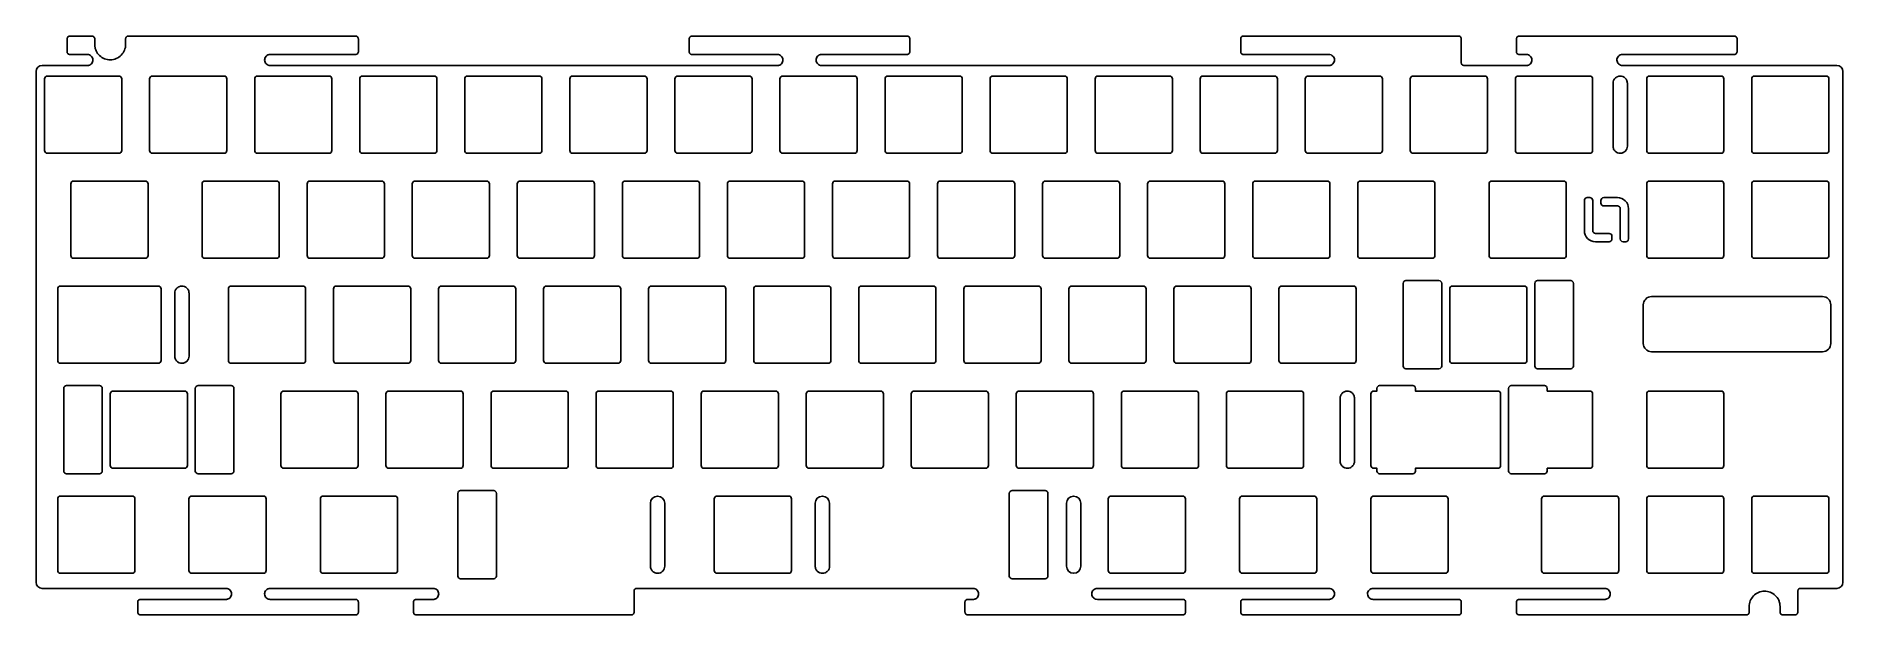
# Model space of a CAD drawing. Header units: millimetres. Extents: x -163 to 164, y -53 to 52.
import ezdxf

# ---------------------------------------------------------------- set-up
doc = ezdxf.new("R2010")
doc.units = ezdxf.units.MM
doc.layers.get('0').update_dxf_attribs({"linetype": 'CONTINUOUS'})

msp = doc.modelspace()

# ---------------------------------------------------------------- linework, layer by layer
for p, q in [((-157.69, 51.76), (-157.69, 49.43)), ((-153.18, 52.26), (-157.19, 52.26)), ((-152.68, 50.76), (-152.68, 51.76)), ((-147.08, 51.76), (-147.08, 50.76)), ((-105.38, 52.26), (-146.58, 52.26)), ((-104.88, 49.43), (-104.88, 51.76)), ((-44.88, 51.76), (-44.88, 49.43)), ((-5.38, 52.26), (-44.38, 52.26)), ((-4.88, 49.43), (-4.88, 51.76)), ((55.12, 51.76), (55.12, 49.43)), ((94.62, 52.26), (55.62, 52.26)), ((95.12, 47.43), (95.12, 51.76)), ((105.12, 51.76), (105.12, 49.43)), ((144.62, 52.26), (105.62, 52.26)), ((145.12, 49.43), (145.12, 51.76)), ((-154.01, 46.93), (-162.21, 46.93)), ((-157.19, 48.93), (-154.01, 48.93)), ((-120.88, 48.93), (-105.38, 48.93)), ((-28.88, 46.93), (-120.88, 46.93)), ((-44.38, 48.93), (-28.88, 48.93)), ((-20.88, 48.93), (-5.38, 48.93)), ((71.12, 46.93), (-20.88, 46.93)), ((55.62, 48.93), (71.12, 48.93)), ((106.93, 46.93), (95.62, 46.93)), ((105.62, 48.93), (106.93, 48.93)), ((124.33, 48.93), (144.62, 48.93)), ((163.21, 46.93), (124.33, 46.93)), ((-163.31, 45.83), (-163.31, -46.83)), ((122.63, 32.31), (122.63, 43.71)), ((125.23, 43.71), (125.23, 32.31)), ((164.31, -46.83), (164.31, 45.83)), ((-138.18, -5.79), (-138.18, 5.61)), ((-135.58, 5.61), (-135.58, -5.79)), ((73.15, -24.84), (73.15, -13.44)), ((75.75, -13.44), (75.75, -24.84)), ((-51.92, -43.89), (-51.92, -32.49)), ((-49.32, -32.49), (-49.32, -43.89)), ((-22.04, -43.89), (-22.04, -32.49)), ((-19.44, -32.49), (-19.44, -43.89)), ((23.52, -43.89), (23.52, -32.49)), ((26.12, -32.49), (26.12, -43.89)), ((-162.21, -47.93), (-128.88, -47.93)), ((-120.88, -47.93), (-91.31, -47.93)), ((-54.88, -52.24), (-54.88, -48.43)), ((-54.38, -47.93), (6.6, -47.93)), ((29.12, -47.93), (71.12, -47.93)), ((79.12, -47.93), (121.12, -47.93)), ((156.14, -52.24), (156.14, -48.43)), ((156.64, -47.93), (163.21, -47.93)), ((-144.88, -50.43), (-144.88, -52.24)), ((-128.88, -49.93), (-144.38, -49.93)), ((-105.38, -49.93), (-120.88, -49.93)), ((-104.88, -52.24), (-104.88, -50.43)), ((-94.88, -50.43), (-94.88, -52.24)), ((-91.31, -49.93), (-94.38, -49.93)), ((5.12, -50.43), (5.12, -52.24)), ((6.6, -49.93), (5.62, -49.93)), ((44.62, -49.93), (29.12, -49.93)), ((45.12, -52.24), (45.12, -50.43)), ((55.12, -50.43), (55.12, -52.24)), ((71.12, -49.93), (55.62, -49.93)), ((94.62, -49.93), (79.12, -49.93)), ((95.12, -52.24), (95.12, -50.43)), ((105.12, -50.43), (105.12, -52.24)), ((121.12, -49.93), (105.62, -49.93)), ((147.32, -52.24), (147.32, -51.24)), ((152.92, -51.24), (152.92, -52.24)), ((-144.38, -52.74), (-105.38, -52.74)), ((-94.38, -52.74), (-55.38, -52.74)), ((5.62, -52.74), (44.62, -52.74)), ((55.62, -52.74), (94.62, -52.74)), ((105.62, -52.74), (146.82, -52.74)), ((153.42, -52.74), (155.64, -52.74))]:
    msp.add_line(p, q)
for points in [[(-161.78, 31.51, 0.414214), (-161.28, 31.01), (-148.28, 31.01, 0.414214), (-147.78, 31.51), (-147.78, 44.51, 0.414214), (-148.28, 45.01), (-161.28, 45.01, 0.414214), (-161.78, 44.51)], [(-142.23, 45.01, 0.414214), (-142.73, 44.51), (-142.73, 31.51, 0.414214), (-142.23, 31.01), (-129.23, 31.01, 0.414214), (-128.73, 31.51), (-128.73, 44.51, 0.414214), (-129.23, 45.01)], [(-110.18, 31.01), (-123.18, 31.01, -0.414214), (-123.68, 31.51), (-123.68, 44.51, -0.414214), (-123.18, 45.01), (-110.18, 45.01, -0.414214), (-109.68, 44.51), (-109.68, 31.51, -0.414214)], [(-90.63, 44.51, 0.414214), (-91.13, 45.01), (-104.13, 45.01, 0.414214), (-104.63, 44.51), (-104.63, 31.51, 0.414214), (-104.13, 31.01), (-91.13, 31.01, 0.414214), (-90.63, 31.51)], [(-72.08, 31.01), (-85.08, 31.01, -0.414214), (-85.58, 31.51), (-85.58, 44.51, -0.414214), (-85.08, 45.01), (-72.08, 45.01, -0.414214), (-71.58, 44.51), (-71.58, 31.51, -0.414214)], [(-53.03, 31.01), (-66.03, 31.01, -0.414214), (-66.53, 31.51), (-66.53, 44.51, -0.414214), (-66.03, 45.01), (-53.03, 45.01, -0.414214), (-52.53, 44.51), (-52.53, 31.51, -0.414214)], [(-46.98, 45.01), (-33.98, 45.01, -0.414214), (-33.48, 44.51), (-33.48, 31.51, -0.414214), (-33.98, 31.01), (-46.98, 31.01, -0.414214), (-47.48, 31.51), (-47.48, 44.51, -0.414214)], [(-27.93, 45.01), (-14.93, 45.01, -0.414214), (-14.43, 44.51), (-14.43, 31.51, -0.414214), (-14.93, 31.01), (-27.93, 31.01, -0.414214), (-28.43, 31.51), (-28.43, 44.51, -0.414214)], [(-9.38, 31.51), (-9.38, 44.51, -0.414214), (-8.88, 45.01), (4.12, 45.01, -0.414214), (4.62, 44.51), (4.62, 31.51, -0.414214), (4.12, 31.01), (-8.88, 31.01, -0.414214)], [(23.17, 31.01), (10.17, 31.01, -0.414214), (9.67, 31.51), (9.67, 44.51, -0.414214), (10.17, 45.01), (23.17, 45.01, -0.414214), (23.67, 44.51), (23.67, 31.51, -0.414214)], [(28.72, 31.51, 0.414214), (29.22, 31.01), (42.22, 31.01, 0.414214), (42.72, 31.51), (42.72, 44.51, 0.414214), (42.22, 45.01), (29.22, 45.01, 0.414214), (28.72, 44.51)], [(61.77, 44.51, 0.414214), (61.27, 45.01), (48.27, 45.01, 0.414214), (47.77, 44.51), (47.77, 31.51, 0.414214), (48.27, 31.01), (61.27, 31.01, 0.414214), (61.77, 31.51)], [(80.32, 31.01), (67.32, 31.01, -0.414214), (66.82, 31.51), (66.82, 44.51, -0.414214), (67.32, 45.01), (80.32, 45.01, -0.414214), (80.82, 44.51), (80.82, 31.51, -0.414214)], [(99.87, 44.51, 0.414214), (99.37, 45.01), (86.37, 45.01, 0.414214), (85.87, 44.51), (85.87, 31.51, 0.414214), (86.37, 31.01), (99.37, 31.01, 0.414214), (99.87, 31.51)], [(118.42, 31.01, 0.414214), (118.92, 31.51), (118.92, 44.51, 0.414214), (118.42, 45.01), (105.42, 45.01, 0.414214), (104.92, 44.51), (104.92, 31.51, 0.414214), (105.42, 31.01)], [(128.73, 31.51, 0.414214), (129.23, 31.01), (142.23, 31.01, 0.414214), (142.73, 31.51), (142.73, 44.51, 0.414214), (142.23, 45.01), (129.23, 45.01, 0.414214), (128.73, 44.51)], [(161.78, 44.51), (161.78, 31.51, -0.414214), (161.28, 31.01), (148.28, 31.01, -0.414214), (147.78, 31.51), (147.78, 44.51, -0.414214), (148.28, 45.01), (161.28, 45.01, -0.414214)], [(-157.02, 12.46), (-157.02, 25.46, -0.414214), (-156.52, 25.96), (-143.52, 25.96, -0.414214), (-143.02, 25.46), (-143.02, 12.46, -0.414214), (-143.52, 11.96), (-156.52, 11.96, -0.414214)], [(-119.21, 25.46), (-119.21, 12.46, -0.414214), (-119.71, 11.96), (-132.71, 11.96, -0.414214), (-133.21, 12.46), (-133.21, 25.46, -0.414214), (-132.71, 25.96), (-119.71, 25.96, -0.414214)], [(-100.16, 25.46, 0.414214), (-100.66, 25.96), (-113.66, 25.96, 0.414214), (-114.16, 25.46), (-114.16, 12.46, 0.414214), (-113.66, 11.96), (-100.66, 11.96, 0.414214), (-100.16, 12.46)], [(-94.61, 25.96), (-81.61, 25.96, -0.414214), (-81.11, 25.46), (-81.11, 12.46, -0.414214), (-81.61, 11.96), (-94.61, 11.96, -0.414214), (-95.11, 12.46), (-95.11, 25.46, -0.414214)], [(-62.06, 25.46, 0.414214), (-62.56, 25.96), (-75.56, 25.96, 0.414214), (-76.06, 25.46), (-76.06, 12.46, 0.414214), (-75.56, 11.96), (-62.56, 11.96, 0.414214), (-62.06, 12.46)], [(-43.51, 11.96, 0.414214), (-43.01, 12.46), (-43.01, 25.46, 0.414214), (-43.51, 25.96), (-56.51, 25.96, 0.414214), (-57.01, 25.46), (-57.01, 12.46, 0.414214), (-56.51, 11.96)], [(-23.96, 25.46, 0.414214), (-24.46, 25.96), (-37.46, 25.96, 0.414214), (-37.96, 25.46), (-37.96, 12.46, 0.414214), (-37.46, 11.96), (-24.46, 11.96, 0.414214), (-23.96, 12.46)], [(-5.41, 11.96, 0.414214), (-4.91, 12.46), (-4.91, 25.46, 0.414214), (-5.41, 25.96), (-18.41, 25.96, 0.414214), (-18.91, 25.46), (-18.91, 12.46, 0.414214), (-18.41, 11.96)], [(0.64, 25.96, 0.414214), (0.14, 25.46), (0.14, 12.46, 0.414214), (0.64, 11.96), (13.64, 11.96, 0.414214), (14.14, 12.46), (14.14, 25.46, 0.414214), (13.64, 25.96)], [(19.69, 25.96, 0.414214), (19.19, 25.46), (19.19, 12.46, 0.414214), (19.69, 11.96), (32.69, 11.96, 0.414214), (33.19, 12.46), (33.19, 25.46, 0.414214), (32.69, 25.96)], [(52.24, 25.46, 0.414214), (51.74, 25.96), (38.74, 25.96, 0.414214), (38.24, 25.46), (38.24, 12.46, 0.414214), (38.74, 11.96), (51.74, 11.96, 0.414214), (52.24, 12.46)], [(70.79, 11.96, 0.414214), (71.29, 12.46), (71.29, 25.46, 0.414214), (70.79, 25.96), (57.79, 25.96, 0.414214), (57.29, 25.46), (57.29, 12.46, 0.414214), (57.79, 11.96)], [(76.84, 25.96, 0.414214), (76.34, 25.46), (76.34, 12.46, 0.414214), (76.84, 11.96), (89.84, 11.96, 0.414214), (90.34, 12.46), (90.34, 25.46, 0.414214), (89.84, 25.96)], [(113.66, 11.96), (100.66, 11.96, -0.414214), (100.16, 12.46), (100.16, 25.46, -0.414214), (100.66, 25.96), (113.66, 25.96, -0.414214), (114.16, 25.46), (114.16, 12.46, -0.414214)], [(118.94, 22.46), (118.94, 16.96, 0.414214), (119.44, 16.46), (121.94, 16.46, -0.414214), (122.44, 15.96), (122.44, 15.46, -0.414214), (121.94, 14.96), (119.44, 14.96, -0.414214), (117.44, 16.96), (117.44, 22.46, -0.414214), (117.94, 22.96), (118.44, 22.96, -0.414214)], [(123.94, 20.96, 0.414214), (123.44, 21.46), (120.94, 21.46, -0.414214), (120.44, 21.96), (120.44, 22.46, -0.414214), (120.94, 22.96), (123.44, 22.96, -0.414214), (125.44, 20.96), (125.44, 15.46, -0.414214), (124.94, 14.96), (124.44, 14.96, -0.414214), (123.94, 15.46)], [(142.73, 25.46, 0.414214), (142.23, 25.96), (129.23, 25.96, 0.414214), (128.73, 25.46), (128.73, 12.46, 0.414214), (129.23, 11.96), (142.23, 11.96, 0.414214), (142.73, 12.46)], [(161.78, 25.46, 0.414214), (161.28, 25.96), (148.28, 25.96, 0.414214), (147.78, 25.46), (147.78, 12.46, 0.414214), (148.28, 11.96), (161.28, 11.96, 0.414214), (161.78, 12.46)], [(-159.4, -6.59, 0.414214), (-158.9, -7.09), (-141.14, -7.09, 0.414214), (-140.64, -6.59), (-140.64, 6.41, 0.414214), (-141.14, 6.91), (-158.9, 6.91, 0.414214), (-159.4, 6.41)], [(-127.94, 6.91), (-114.94, 6.91, -0.414214), (-114.44, 6.41), (-114.44, -6.59, -0.414214), (-114.94, -7.09), (-127.94, -7.09, -0.414214), (-128.44, -6.59), (-128.44, 6.41, -0.414214)], [(-109.39, -6.59, 0.414214), (-108.89, -7.09), (-95.89, -7.09, 0.414214), (-95.39, -6.59), (-95.39, 6.41, 0.414214), (-95.89, 6.91), (-108.89, 6.91, 0.414214), (-109.39, 6.41)], [(-89.84, 6.91), (-76.84, 6.91, -0.414214), (-76.34, 6.41), (-76.34, -6.59, -0.414214), (-76.84, -7.09), (-89.84, -7.09, -0.414214), (-90.34, -6.59), (-90.34, 6.41, -0.414214)], [(-57.29, 6.41, 0.414214), (-57.79, 6.91), (-70.79, 6.91, 0.414214), (-71.29, 6.41), (-71.29, -6.59, 0.414214), (-70.79, -7.09), (-57.79, -7.09, 0.414214), (-57.29, -6.59)], [(-52.24, -6.59, 0.414214), (-51.74, -7.09), (-38.74, -7.09, 0.414214), (-38.24, -6.59), (-38.24, 6.41, 0.414214), (-38.74, 6.91), (-51.74, 6.91, 0.414214), (-52.24, 6.41)], [(-19.19, 6.41, 0.414214), (-19.69, 6.91), (-32.69, 6.91, 0.414214), (-33.19, 6.41), (-33.19, -6.59, 0.414214), (-32.69, -7.09), (-19.69, -7.09, 0.414214), (-19.19, -6.59)], [(-14.14, -6.59, 0.414214), (-13.64, -7.09), (-0.64, -7.09, 0.414214), (-0.14, -6.59), (-0.14, 6.41, 0.414214), (-0.64, 6.91), (-13.64, 6.91, 0.414214), (-14.14, 6.41)], [(4.91, -6.59), (4.91, 6.41, -0.414214), (5.41, 6.91), (18.41, 6.91, -0.414214), (18.91, 6.41), (18.91, -6.59, -0.414214), (18.41, -7.09), (5.41, -7.09, -0.414214)], [(24.46, 6.91, 0.414214), (23.96, 6.41), (23.96, -6.59, 0.414214), (24.46, -7.09), (37.46, -7.09, 0.414214), (37.96, -6.59), (37.96, 6.41, 0.414214), (37.46, 6.91)], [(56.51, -7.09), (43.51, -7.09, -0.414214), (43.01, -6.59), (43.01, 6.41, -0.414214), (43.51, 6.91), (56.51, 6.91, -0.414214), (57.01, 6.41), (57.01, -6.59, -0.414214)], [(76.06, 6.41, 0.414214), (75.56, 6.91), (62.56, 6.91, 0.414214), (62.06, 6.41), (62.06, -6.59, 0.414214), (62.56, -7.09), (75.56, -7.09, 0.414214), (76.06, -6.59)], [(91.07, -8.09), (85.07, -8.09, -0.414214), (84.57, -7.59), (84.57, 7.41, -0.414214), (85.07, 7.91), (91.07, 7.91, -0.414214), (91.57, 7.41), (91.57, -7.59, -0.414214)], [(107.01, 6.41, 0.414214), (106.51, 6.91), (93.51, 6.91, 0.414214), (93.01, 6.41), (93.01, -6.59, 0.414214), (93.51, -7.09), (106.51, -7.09, 0.414214), (107.01, -6.59)], [(108.95, 7.91, 0.414214), (108.45, 7.41), (108.45, -7.59, 0.414214), (108.95, -8.09), (114.95, -8.09, 0.414214), (115.45, -7.59), (115.45, 7.41, 0.414214), (114.95, 7.91)], [(160.62, -4.99, 0.414214), (162.12, -3.49), (162.12, 3.51, 0.414214), (160.62, 5.01), (129.62, 5.01, 0.414214), (128.12, 3.51), (128.12, -3.49, 0.414214), (129.62, -4.99)], [(-151.31, -11.64, 0.414214), (-151.81, -11.14), (-157.81, -11.14, 0.414214), (-158.31, -11.64), (-158.31, -26.64, 0.414214), (-157.81, -27.14), (-151.81, -27.14, 0.414214), (-151.31, -26.64)], [(-135.87, -12.64, 0.414214), (-136.37, -12.14), (-149.37, -12.14, 0.414214), (-149.87, -12.64), (-149.87, -25.64, 0.414214), (-149.37, -26.14), (-136.37, -26.14, 0.414214), (-135.87, -25.64)], [(-127.44, -11.64, 0.414214), (-127.94, -11.14), (-133.94, -11.14, 0.414214), (-134.44, -11.64), (-134.44, -26.64, 0.414214), (-133.94, -27.14), (-127.94, -27.14, 0.414214), (-127.44, -26.64)], [(-105.42, -26.14, 0.414214), (-104.92, -25.64), (-104.92, -12.64, 0.414214), (-105.42, -12.14), (-118.42, -12.14, 0.414214), (-118.92, -12.64), (-118.92, -25.64, 0.414214), (-118.42, -26.14)], [(-99.37, -12.14), (-86.37, -12.14, -0.414214), (-85.87, -12.64), (-85.87, -25.64, -0.414214), (-86.37, -26.14), (-99.37, -26.14, -0.414214), (-99.87, -25.64), (-99.87, -12.64, -0.414214)], [(-67.32, -26.14, 0.414214), (-66.82, -25.64), (-66.82, -12.64, 0.414214), (-67.32, -12.14), (-80.32, -12.14, 0.414214), (-80.82, -12.64), (-80.82, -25.64, 0.414214), (-80.32, -26.14)], [(-48.27, -26.14, 0.414214), (-47.77, -25.64), (-47.77, -12.64, 0.414214), (-48.27, -12.14), (-61.27, -12.14, 0.414214), (-61.77, -12.64), (-61.77, -25.64, 0.414214), (-61.27, -26.14)], [(-42.72, -25.64, 0.414214), (-42.22, -26.14), (-29.22, -26.14, 0.414214), (-28.72, -25.64), (-28.72, -12.64, 0.414214), (-29.22, -12.14), (-42.22, -12.14, 0.414214), (-42.72, -12.64)], [(-23.17, -12.14), (-10.17, -12.14, -0.414214), (-9.67, -12.64), (-9.67, -25.64, -0.414214), (-10.17, -26.14), (-23.17, -26.14, -0.414214), (-23.67, -25.64), (-23.67, -12.64, -0.414214)], [(-4.12, -12.14), (8.88, -12.14, -0.414214), (9.38, -12.64), (9.38, -25.64, -0.414214), (8.88, -26.14), (-4.12, -26.14, -0.414214), (-4.62, -25.64), (-4.62, -12.64, -0.414214)], [(14.43, -25.64), (14.43, -12.64, -0.414214), (14.93, -12.14), (27.93, -12.14, -0.414214), (28.43, -12.64), (28.43, -25.64, -0.414214), (27.93, -26.14), (14.93, -26.14, -0.414214)], [(33.98, -12.14), (46.98, -12.14, -0.414214), (47.48, -12.64), (47.48, -25.64, -0.414214), (46.98, -26.14), (33.98, -26.14, -0.414214), (33.48, -25.64), (33.48, -12.64, -0.414214)], [(53.03, -12.14), (66.03, -12.14, -0.414214), (66.53, -12.64), (66.53, -25.64, -0.414214), (66.03, -26.14), (53.03, -26.14, -0.414214), (52.53, -25.64), (52.53, -12.64, -0.414214)], [(79.23, -12.14), (79.81, -12.14), (79.81, -11.64, -0.414214), (80.31, -11.14), (86.31, -11.14, -0.414214), (86.81, -11.64), (86.81, -12.14), (101.75, -12.14, -0.414214), (102.25, -12.64), (102.25, -25.64, -0.414214), (101.75, -26.14), (86.81, -26.14), (86.81, -26.64, -0.414214), (86.31, -27.14), (80.31, -27.14, -0.414214), (79.81, -26.64), (79.81, -26.14), (79.23, -26.14, -0.414214), (78.73, -25.64), (78.73, -12.64, -0.414214)], [(118.42, -26.14, 0.414214), (118.92, -25.64), (118.92, -12.64, 0.414214), (118.42, -12.14), (110.69, -12.14), (110.69, -11.64, 0.414214), (110.19, -11.14), (104.19, -11.14, 0.414214), (103.69, -11.64), (103.69, -26.64, 0.414214), (104.19, -27.14), (110.19, -27.14, 0.414214), (110.69, -26.64), (110.69, -26.14)], [(142.73, -12.64), (142.73, -25.64, -0.414214), (142.23, -26.14), (129.23, -26.14, -0.414214), (128.73, -25.64), (128.73, -12.64, -0.414214), (129.23, -12.14), (142.23, -12.14, -0.414214)], [(-159.4, -44.69, 0.414214), (-158.9, -45.19), (-145.9, -45.19, 0.414214), (-145.4, -44.69), (-145.4, -31.69, 0.414214), (-145.9, -31.19), (-158.9, -31.19, 0.414214), (-159.4, -31.69)], [(-121.59, -31.69, 0.414214), (-122.09, -31.19), (-135.09, -31.19, 0.414214), (-135.59, -31.69), (-135.59, -44.69, 0.414214), (-135.09, -45.19), (-122.09, -45.19, 0.414214), (-121.59, -44.69)], [(-98.27, -45.19), (-111.27, -45.19, -0.414214), (-111.77, -44.69), (-111.77, -31.69, -0.414214), (-111.27, -31.19), (-98.27, -31.19, -0.414214), (-97.77, -31.69), (-97.77, -44.69, -0.414214)], [(-86.34, -30.19, 0.414214), (-86.84, -30.69), (-86.84, -45.69, 0.414214), (-86.34, -46.19), (-80.34, -46.19, 0.414214), (-79.84, -45.69), (-79.84, -30.69, 0.414214), (-80.34, -30.19)], [(-26.84, -45.19), (-39.84, -45.19, -0.414214), (-40.34, -44.69), (-40.34, -31.69, -0.414214), (-39.84, -31.19), (-26.84, -31.19, -0.414214), (-26.34, -31.69), (-26.34, -44.69, -0.414214)], [(13.66, -30.19, 0.414214), (13.16, -30.69), (13.16, -45.69, 0.414214), (13.66, -46.19), (19.66, -46.19, 0.414214), (20.16, -45.69), (20.16, -30.69, 0.414214), (19.66, -30.19)], [(45.1, -31.69), (45.1, -44.69, -0.414214), (44.6, -45.19), (31.6, -45.19, -0.414214), (31.1, -44.69), (31.1, -31.69, -0.414214), (31.6, -31.19), (44.6, -31.19, -0.414214)], [(54.91, -44.69), (54.91, -31.69, -0.414214), (55.41, -31.19), (68.41, -31.19, -0.414214), (68.91, -31.69), (68.91, -44.69, -0.414214), (68.41, -45.19), (55.41, -45.19, -0.414214)], [(78.73, -44.69), (78.73, -31.69, -0.414214), (79.23, -31.19), (92.23, -31.19, -0.414214), (92.73, -31.69), (92.73, -44.69, -0.414214), (92.23, -45.19), (79.23, -45.19, -0.414214)], [(123.68, -31.69), (123.68, -44.69, -0.414214), (123.18, -45.19), (110.18, -45.19, -0.414214), (109.68, -44.69), (109.68, -31.69, -0.414214), (110.18, -31.19), (123.18, -31.19, -0.414214)], [(128.73, -44.69), (128.73, -31.69, -0.414214), (129.23, -31.19), (142.23, -31.19, -0.414214), (142.73, -31.69), (142.73, -44.69, -0.414214), (142.23, -45.19), (129.23, -45.19, -0.414214)], [(148.28, -31.19, 0.414214), (147.78, -31.69), (147.78, -44.69, 0.414214), (148.28, -45.19), (161.28, -45.19, 0.414214), (161.78, -44.69), (161.78, -31.69, 0.414214), (161.28, -31.19)]]:
    msp.add_lwpolyline(points, format="xyb", close=True)
for centre, radius, start, end in [((-162.21, 45.83), 1.1, 90, 180), ((163.21, 45.83), 1.1, 0, 90), ((-50.62, -32.49), 1.3, 0, 180), ((-20.74, -32.49), 1.3, 0, 180), ((-162.21, -46.83), 1.1, 180, 270), ((163.21, -46.83), 1.1, -90, 0)]:
    msp.add_arc(centre, radius, start, end)
for points, knots in [([(-157.19, 52.26), (-157.25, 52.26), (-157.32, 52.25), (-157.44, 52.2), (-157.49, 52.17), (-157.58, 52.08), (-157.62, 52.02), (-157.66, 51.93), (-157.67, 51.9), (-157.69, 51.83), (-157.69, 51.8), (-157.69, 51.76)], [0, 0, 0, 0, 0.01934577, 0.01934577, 0.03857275, 0.03857275, 0.05834834, 0.05834834, 0.06848135, 0.06848135, 0.07893041, 0.07893041, 0.07893041, 0.07893041]), ([(-157.69, 49.43), (-157.69, 49.36), (-157.68, 49.3), (-157.63, 49.18), (-157.59, 49.13), (-157.5, 49.03), (-157.45, 49), (-157.36, 48.96), (-157.33, 48.95), (-157.26, 48.93), (-157.23, 48.93), (-157.19, 48.93)], [0, 0, 0, 0, 0.0193431, 0.0193431, 0.03856884, 0.03856884, 0.05834466, 0.05834466, 0.06847926, 0.06847926, 0.07893017, 0.07893017, 0.07893017, 0.07893017]), ([(-152.68, 51.76), (-152.68, 51.83), (-152.69, 51.89), (-152.74, 52.01), (-152.78, 52.06), (-152.87, 52.16), (-152.92, 52.2), (-153.01, 52.24), (-153.04, 52.25), (-153.11, 52.26), (-153.15, 52.26), (-153.18, 52.26)], [0, 0, 0, 0, 0.01934309, 0.01934309, 0.03856911, 0.03856911, 0.05834491, 0.05834491, 0.06847855, 0.06847855, 0.07892829, 0.07892829, 0.07892829, 0.07892829]), ([(-147.08, 50.76), (-147.08, 50.4), (-147.15, 50.05), (-147.42, 49.38), (-147.62, 49.08), (-148.12, 48.55), (-148.43, 48.34), (-149.11, 48.05), (-149.47, 47.97), (-150.2, 47.96), (-150.56, 48.02), (-151.23, 48.28), (-151.54, 48.48), (-152.07, 48.97), (-152.28, 49.28), (-152.51, 49.79), (-152.58, 49.97), (-152.66, 50.36), (-152.68, 50.56), (-152.68, 50.76)], [0, 0, 0, 0, 0.1083369, 0.1083369, 0.2160035, 0.2160035, 0.3267424, 0.3267424, 0.4385747, 0.4385747, 0.5467725, 0.5467725, 0.6539089, 0.6539089, 0.764135, 0.764135, 0.8224868, 0.8224868, 0.8826962, 0.8826962, 0.8826962, 0.8826962]), ([(-146.58, 52.26), (-146.65, 52.26), (-146.71, 52.25), (-146.83, 52.2), (-146.88, 52.17), (-146.98, 52.08), (-147.01, 52.02), (-147.05, 51.93), (-147.06, 51.9), (-147.08, 51.83), (-147.08, 51.8), (-147.08, 51.76)], [0, 0, 0, 0, 0.01934551, 0.01934551, 0.03857098, 0.03857098, 0.05834549, 0.05834549, 0.0684792, 0.0684792, 0.07892906, 0.07892906, 0.07892906, 0.07892906]), ([(-104.88, 51.76), (-104.88, 51.83), (-104.89, 51.89), (-104.94, 52.01), (-104.98, 52.06), (-105.07, 52.16), (-105.12, 52.2), (-105.21, 52.24), (-105.24, 52.25), (-105.31, 52.26), (-105.35, 52.26), (-105.38, 52.26)], [0, 0, 0, 0, 0.01934483, 0.01934483, 0.03857105, 0.03857105, 0.05834583, 0.05834583, 0.06847915, 0.06847915, 0.07892887, 0.07892887, 0.07892887, 0.07892887]), ([(-105.38, 48.93), (-105.32, 48.93), (-105.25, 48.94), (-105.13, 48.99), (-105.08, 49.02), (-104.99, 49.11), (-104.95, 49.17), (-104.91, 49.26), (-104.9, 49.29), (-104.88, 49.36), (-104.88, 49.39), (-104.88, 49.43)], [0, 0, 0, 0, 0.01934551, 0.01934551, 0.03857098, 0.03857098, 0.05834549, 0.05834549, 0.0684792, 0.0684792, 0.07892906, 0.07892906, 0.07892906, 0.07892906]), ([(-44.38, 52.26), (-44.45, 52.26), (-44.51, 52.25), (-44.63, 52.2), (-44.68, 52.17), (-44.78, 52.08), (-44.81, 52.02), (-44.85, 51.93), (-44.86, 51.9), (-44.88, 51.83), (-44.88, 51.8), (-44.88, 51.76)], [0, 0, 0, 0, 0.01934577, 0.01934577, 0.03857275, 0.03857275, 0.05834834, 0.05834834, 0.06848135, 0.06848135, 0.07893041, 0.07893041, 0.07893041, 0.07893041]), ([(-44.88, 49.43), (-44.88, 49.36), (-44.87, 49.3), (-44.82, 49.18), (-44.79, 49.13), (-44.7, 49.03), (-44.64, 49), (-44.55, 48.96), (-44.52, 48.95), (-44.45, 48.93), (-44.42, 48.93), (-44.38, 48.93)], [0, 0, 0, 0, 0.0193431, 0.0193431, 0.03856884, 0.03856884, 0.05834466, 0.05834466, 0.06847926, 0.06847926, 0.07893017, 0.07893017, 0.07893017, 0.07893017]), ([(-4.88, 51.76), (-4.88, 51.83), (-4.89, 51.89), (-4.94, 52.01), (-4.98, 52.06), (-5.07, 52.16), (-5.12, 52.2), (-5.21, 52.24), (-5.24, 52.25), (-5.31, 52.26), (-5.35, 52.26), (-5.38, 52.26)], [0, 0, 0, 0, 0.0193431, 0.0193431, 0.03856884, 0.03856884, 0.05834466, 0.05834466, 0.06847926, 0.06847926, 0.07893017, 0.07893017, 0.07893017, 0.07893017]), ([(-5.38, 48.93), (-5.32, 48.93), (-5.25, 48.94), (-5.13, 48.99), (-5.08, 49.02), (-4.99, 49.11), (-4.95, 49.17), (-4.91, 49.26), (-4.9, 49.29), (-4.88, 49.36), (-4.88, 49.39), (-4.88, 49.43)], [0, 0, 0, 0, 0.01934577, 0.01934577, 0.03857275, 0.03857275, 0.05834834, 0.05834834, 0.06848135, 0.06848135, 0.07893041, 0.07893041, 0.07893041, 0.07893041]), ([(55.62, 52.26), (55.55, 52.26), (55.49, 52.25), (55.37, 52.2), (55.32, 52.17), (55.22, 52.08), (55.19, 52.02), (55.15, 51.93), (55.14, 51.9), (55.12, 51.83), (55.12, 51.8), (55.12, 51.76)], [0, 0, 0, 0, 0.01934551, 0.01934551, 0.03857098, 0.03857098, 0.05834549, 0.05834549, 0.0684792, 0.0684792, 0.07892906, 0.07892906, 0.07892906, 0.07892906]), ([(55.12, 49.43), (55.12, 49.36), (55.13, 49.3), (55.18, 49.18), (55.21, 49.13), (55.3, 49.03), (55.36, 49), (55.45, 48.96), (55.48, 48.95), (55.55, 48.93), (55.58, 48.93), (55.62, 48.93)], [0, 0, 0, 0, 0.01934483, 0.01934483, 0.03857105, 0.03857105, 0.05834583, 0.05834583, 0.06847915, 0.06847915, 0.07892887, 0.07892887, 0.07892887, 0.07892887]), ([(95.12, 51.76), (95.12, 51.83), (95.11, 51.89), (95.06, 52.01), (95.02, 52.06), (94.93, 52.16), (94.88, 52.2), (94.79, 52.24), (94.76, 52.25), (94.69, 52.26), (94.65, 52.26), (94.62, 52.26)], [0, 0, 0, 0, 0.01934483, 0.01934483, 0.03857105, 0.03857105, 0.05834583, 0.05834583, 0.06847915, 0.06847915, 0.07892887, 0.07892887, 0.07892887, 0.07892887]), ([(105.62, 52.26), (105.55, 52.26), (105.49, 52.25), (105.37, 52.2), (105.32, 52.17), (105.22, 52.08), (105.19, 52.02), (105.15, 51.93), (105.14, 51.9), (105.12, 51.83), (105.12, 51.8), (105.12, 51.76)], [0, 0, 0, 0, 0.01934577, 0.01934577, 0.03857275, 0.03857275, 0.05834834, 0.05834834, 0.06848135, 0.06848135, 0.07893041, 0.07893041, 0.07893041, 0.07893041]), ([(105.12, 49.43), (105.12, 49.36), (105.13, 49.3), (105.18, 49.18), (105.21, 49.13), (105.3, 49.03), (105.36, 49), (105.45, 48.96), (105.48, 48.95), (105.55, 48.93), (105.58, 48.93), (105.62, 48.93)], [0, 0, 0, 0, 0.0193431, 0.0193431, 0.03856884, 0.03856884, 0.05834466, 0.05834466, 0.06847926, 0.06847926, 0.07893017, 0.07893017, 0.07893017, 0.07893017]), ([(145.12, 51.76), (145.12, 51.83), (145.11, 51.89), (145.06, 52.01), (145.02, 52.06), (144.93, 52.16), (144.88, 52.2), (144.79, 52.24), (144.76, 52.25), (144.69, 52.26), (144.65, 52.26), (144.62, 52.26)], [0, 0, 0, 0, 0.0193431, 0.0193431, 0.03856884, 0.03856884, 0.05834466, 0.05834466, 0.06847926, 0.06847926, 0.07893017, 0.07893017, 0.07893017, 0.07893017]), ([(144.62, 48.93), (144.68, 48.93), (144.75, 48.94), (144.87, 48.99), (144.92, 49.02), (145.01, 49.11), (145.05, 49.17), (145.09, 49.26), (145.1, 49.29), (145.12, 49.36), (145.12, 49.39), (145.12, 49.43)], [0, 0, 0, 0, 0.01934577, 0.01934577, 0.03857275, 0.03857275, 0.05834834, 0.05834834, 0.06848135, 0.06848135, 0.07893041, 0.07893041, 0.07893041, 0.07893041]), ([(-154.01, 48.93), (-153.88, 48.93), (-153.75, 48.9), (-153.52, 48.81), (-153.41, 48.74), (-153.22, 48.56), (-153.14, 48.45), (-153.04, 48.21), (-153.01, 48.08), (-153.01, 47.81), (-153.03, 47.69), (-153.12, 47.45), (-153.19, 47.34), (-153.37, 47.15), (-153.48, 47.07), (-153.66, 46.99), (-153.73, 46.97), (-153.87, 46.94), (-153.94, 46.93), (-154.01, 46.93)], [0, 0, 0, 0, 0.038693, 0.038693, 0.0771454, 0.0771454, 0.1166945, 0.1166945, 0.1566348, 0.1566348, 0.1952788, 0.1952788, 0.2335442, 0.2335442, 0.2729133, 0.2729133, 0.2937534, 0.2937534, 0.3152568, 0.3152568, 0.3152568, 0.3152568]), ([(-120.88, 46.93), (-121.01, 46.93), (-121.14, 46.95), (-121.37, 47.05), (-121.48, 47.12), (-121.67, 47.3), (-121.75, 47.41), (-121.85, 47.65), (-121.88, 47.78), (-121.88, 48.04), (-121.86, 48.17), (-121.77, 48.41), (-121.7, 48.52), (-121.52, 48.71), (-121.41, 48.79), (-121.23, 48.87), (-121.16, 48.89), (-121.02, 48.92), (-120.95, 48.93), (-120.88, 48.93)], [0, 0, 0, 0, 0.0386913, 0.0386913, 0.0771435, 0.0771435, 0.1166936, 0.1166936, 0.1566338, 0.1566338, 0.1952742, 0.1952742, 0.2335355, 0.2335355, 0.2728996, 0.2728996, 0.2937394, 0.2937394, 0.3152428, 0.3152428, 0.3152428, 0.3152428]), ([(-28.88, 48.93), (-28.75, 48.93), (-28.63, 48.9), (-28.39, 48.81), (-28.28, 48.74), (-28.09, 48.56), (-28.02, 48.45), (-27.91, 48.21), (-27.88, 48.08), (-27.88, 47.81), (-27.9, 47.69), (-28, 47.45), (-28.06, 47.34), (-28.24, 47.15), (-28.35, 47.07), (-28.53, 46.99), (-28.6, 46.97), (-28.74, 46.94), (-28.81, 46.93), (-28.88, 46.93)], [0, 0, 0, 0, 0.0386903, 0.0386903, 0.0771418, 0.0771418, 0.1166911, 0.1166911, 0.1566317, 0.1566317, 0.1952757, 0.1952757, 0.2335412, 0.2335412, 0.2729102, 0.2729102, 0.2937496, 0.2937496, 0.3152523, 0.3152523, 0.3152523, 0.3152523]), ([(-20.88, 46.93), (-21.01, 46.93), (-21.14, 46.95), (-21.37, 47.05), (-21.48, 47.12), (-21.67, 47.3), (-21.75, 47.41), (-21.85, 47.65), (-21.88, 47.78), (-21.88, 48.04), (-21.86, 48.17), (-21.77, 48.41), (-21.7, 48.52), (-21.52, 48.71), (-21.41, 48.79), (-21.23, 48.87), (-21.16, 48.89), (-21.02, 48.92), (-20.95, 48.93), (-20.88, 48.93)], [0, 0, 0, 0, 0.0386889, 0.0386889, 0.0771416, 0.0771416, 0.116693, 0.116693, 0.156633, 0.156633, 0.1952717, 0.1952717, 0.2335327, 0.2335327, 0.2728978, 0.2728978, 0.293738, 0.293738, 0.3152414, 0.3152414, 0.3152414, 0.3152414]), ([(71.12, 48.93), (71.25, 48.93), (71.37, 48.9), (71.61, 48.81), (71.72, 48.74), (71.91, 48.56), (71.98, 48.45), (72.09, 48.21), (72.12, 48.08), (72.12, 47.81), (72.1, 47.69), (72, 47.45), (71.94, 47.34), (71.76, 47.15), (71.65, 47.07), (71.47, 46.99), (71.4, 46.97), (71.26, 46.94), (71.19, 46.93), (71.12, 46.93)], [0, 0, 0, 0, 0.038693, 0.038693, 0.0771454, 0.0771454, 0.1166945, 0.1166945, 0.1566348, 0.1566348, 0.1952788, 0.1952788, 0.2335442, 0.2335442, 0.2729133, 0.2729133, 0.2937534, 0.2937534, 0.3152568, 0.3152568, 0.3152568, 0.3152568]), ([(95.62, 46.93), (95.55, 46.93), (95.49, 46.94), (95.37, 46.99), (95.32, 47.02), (95.22, 47.11), (95.19, 47.17), (95.15, 47.26), (95.14, 47.29), (95.12, 47.36), (95.12, 47.39), (95.12, 47.43)], [0, 0, 0, 0, 0.01934578, 0.01934578, 0.03857248, 0.03857248, 0.05834809, 0.05834809, 0.06848206, 0.06848206, 0.07893229, 0.07893229, 0.07893229, 0.07893229]), ([(106.93, 48.93), (107.06, 48.93), (107.19, 48.9), (107.43, 48.81), (107.53, 48.74), (107.72, 48.56), (107.8, 48.45), (107.9, 48.21), (107.93, 48.08), (107.93, 47.81), (107.91, 47.69), (107.82, 47.45), (107.75, 47.34), (107.57, 47.15), (107.46, 47.07), (107.28, 46.99), (107.21, 46.97), (107.07, 46.94), (107, 46.93), (106.93, 46.93)], [0, 0, 0, 0, 0.038693, 0.038693, 0.0771454, 0.0771454, 0.1166945, 0.1166945, 0.1566348, 0.1566348, 0.1952788, 0.1952788, 0.2335442, 0.2335442, 0.2729133, 0.2729133, 0.2937534, 0.2937534, 0.3152568, 0.3152568, 0.3152568, 0.3152568]), ([(124.33, 46.93), (124.2, 46.93), (124.08, 46.95), (123.84, 47.05), (123.73, 47.12), (123.54, 47.3), (123.47, 47.41), (123.36, 47.65), (123.33, 47.78), (123.33, 48.04), (123.35, 48.17), (123.45, 48.41), (123.52, 48.52), (123.69, 48.71), (123.8, 48.79), (123.99, 48.87), (124.05, 48.89), (124.19, 48.92), (124.26, 48.93), (124.33, 48.93)], [0, 0, 0, 0, 0.0386886, 0.0386886, 0.0771398, 0.0771398, 0.1166901, 0.1166901, 0.1566307, 0.1566307, 0.1952711, 0.1952711, 0.2335325, 0.2335325, 0.2728965, 0.2728965, 0.2937357, 0.2937357, 0.3152383, 0.3152383, 0.3152383, 0.3152383]), ([(122.63, 43.71), (122.63, 43.88), (122.66, 44.05), (122.79, 44.35), (122.88, 44.5), (123.11, 44.74), (123.25, 44.84), (123.57, 44.97), (123.74, 45.01), (124.08, 45.02), (124.24, 44.99), (124.56, 44.86), (124.7, 44.77), (124.94, 44.54), (125.04, 44.4), (125.15, 44.17), (125.18, 44.08), (125.22, 43.9), (125.23, 43.81), (125.23, 43.71)], [0, 0, 0, 0, 0.0502984, 0.0502984, 0.1002874, 0.1002874, 0.1517027, 0.1517027, 0.2036235, 0.2036235, 0.253855, 0.253855, 0.3035951, 0.3035951, 0.3547704, 0.3547704, 0.3818621, 0.3818621, 0.4098161, 0.4098161, 0.4098161, 0.4098161]), ([(125.23, 32.31), (125.23, 32.15), (125.2, 31.98), (125.07, 31.67), (124.98, 31.53), (124.75, 31.29), (124.6, 31.19), (124.29, 31.05), (124.12, 31.02), (123.78, 31.01), (123.61, 31.04), (123.3, 31.16), (123.16, 31.25), (122.91, 31.48), (122.81, 31.62), (122.71, 31.86), (122.68, 31.95), (122.64, 32.13), (122.63, 32.22), (122.63, 32.31)], [0, 0, 0, 0, 0.0503008, 0.0503008, 0.100289, 0.100289, 0.151703, 0.151703, 0.2036255, 0.2036255, 0.253862, 0.253862, 0.3036049, 0.3036049, 0.3547829, 0.3547829, 0.3818756, 0.3818756, 0.4098309, 0.4098309, 0.4098309, 0.4098309]), ([(-138.18, 5.61), (-138.18, 5.78), (-138.15, 5.95), (-138.02, 6.25), (-137.93, 6.4), (-137.7, 6.64), (-137.56, 6.74), (-137.24, 6.87), (-137.07, 6.91), (-136.73, 6.92), (-136.57, 6.89), (-136.25, 6.76), (-136.11, 6.67), (-135.87, 6.44), (-135.77, 6.3), (-135.66, 6.07), (-135.63, 5.98), (-135.59, 5.8), (-135.58, 5.71), (-135.58, 5.61)], [0, 0, 0, 0, 0.0502984, 0.0502984, 0.1002871, 0.1002871, 0.1517024, 0.1517024, 0.2036247, 0.2036247, 0.2538595, 0.2538595, 0.3036021, 0.3036021, 0.3547811, 0.3547811, 0.3818742, 0.3818742, 0.4098296, 0.4098296, 0.4098296, 0.4098296]), ([(-135.58, -5.79), (-135.58, -5.95), (-135.61, -6.12), (-135.74, -6.43), (-135.83, -6.57), (-136.06, -6.81), (-136.21, -6.91), (-136.52, -7.05), (-136.69, -7.08), (-137.03, -7.09), (-137.2, -7.06), (-137.51, -6.94), (-137.65, -6.85), (-137.9, -6.62), (-138, -6.48), (-138.1, -6.24), (-138.13, -6.15), (-138.17, -5.97), (-138.18, -5.88), (-138.18, -5.79)], [0, 0, 0, 0, 0.0503008, 0.0503008, 0.1002892, 0.1002892, 0.1517033, 0.1517033, 0.2036243, 0.2036243, 0.2538575, 0.2538575, 0.3035979, 0.3035979, 0.3547722, 0.3547722, 0.3818635, 0.3818635, 0.4098175, 0.4098175, 0.4098175, 0.4098175]), ([(73.15, -13.44), (73.15, -13.27), (73.18, -13.1), (73.31, -12.8), (73.4, -12.65), (73.63, -12.41), (73.77, -12.31), (74.09, -12.18), (74.26, -12.14), (74.6, -12.13), (74.76, -12.16), (75.08, -12.29), (75.22, -12.38), (75.46, -12.61), (75.56, -12.75), (75.67, -12.98), (75.7, -13.07), (75.74, -13.25), (75.75, -13.34), (75.75, -13.44)], [0, 0, 0, 0, 0.0502984, 0.0502984, 0.1002871, 0.1002871, 0.1517024, 0.1517024, 0.2036247, 0.2036247, 0.2538595, 0.2538595, 0.3036021, 0.3036021, 0.3547811, 0.3547811, 0.3818742, 0.3818742, 0.4098296, 0.4098296, 0.4098296, 0.4098296]), ([(75.75, -24.84), (75.75, -25), (75.72, -25.17), (75.59, -25.48), (75.5, -25.62), (75.27, -25.86), (75.12, -25.96), (74.81, -26.1), (74.64, -26.13), (74.3, -26.14), (74.13, -26.11), (73.82, -25.99), (73.68, -25.9), (73.43, -25.67), (73.33, -25.53), (73.23, -25.29), (73.2, -25.2), (73.16, -25.02), (73.15, -24.93), (73.15, -24.84)], [0, 0, 0, 0, 0.0503008, 0.0503008, 0.1002892, 0.1002892, 0.1517033, 0.1517033, 0.2036243, 0.2036243, 0.2538575, 0.2538575, 0.3035979, 0.3035979, 0.3547722, 0.3547722, 0.3818635, 0.3818635, 0.4098175, 0.4098175, 0.4098175, 0.4098175]), ([(23.52, -32.49), (23.52, -31.77), (24.1, -31.19), (24.82, -31.19), (25.54, -31.19), (26.12, -31.77), (26.12, -32.49)], [3, 3, 3, 3, 4, 4, 4, 5, 5, 5, 5]), ([(-49.32, -43.89), (-49.32, -44.05), (-49.35, -44.22), (-49.47, -44.53), (-49.56, -44.67), (-49.8, -44.91), (-49.94, -45.01), (-50.26, -45.15), (-50.43, -45.18), (-50.77, -45.19), (-50.93, -45.16), (-51.24, -45.04), (-51.38, -44.95), (-51.63, -44.72), (-51.73, -44.58), (-51.84, -44.34), (-51.87, -44.25), (-51.91, -44.07), (-51.92, -43.98), (-51.92, -43.89)], [0, 0, 0, 0, 0.0503008, 0.0503008, 0.1002892, 0.1002892, 0.1517033, 0.1517033, 0.2036243, 0.2036243, 0.2538575, 0.2538575, 0.3035979, 0.3035979, 0.3547722, 0.3547722, 0.3818635, 0.3818635, 0.4098175, 0.4098175, 0.4098175, 0.4098175]), ([(-19.44, -43.89), (-19.44, -44.05), (-19.47, -44.22), (-19.59, -44.53), (-19.68, -44.67), (-19.92, -44.91), (-20.06, -45.01), (-20.38, -45.15), (-20.55, -45.18), (-20.89, -45.19), (-21.05, -45.16), (-21.36, -45.04), (-21.5, -44.95), (-21.75, -44.72), (-21.85, -44.58), (-21.96, -44.34), (-21.99, -44.25), (-22.03, -44.07), (-22.04, -43.98), (-22.04, -43.89)], [0, 0, 0, 0, 0.0503008, 0.0503008, 0.1002892, 0.1002892, 0.1517033, 0.1517033, 0.2036243, 0.2036243, 0.2538575, 0.2538575, 0.3035979, 0.3035979, 0.3547722, 0.3547722, 0.3818635, 0.3818635, 0.4098175, 0.4098175, 0.4098175, 0.4098175]), ([(26.12, -43.89), (26.12, -44.6), (25.54, -45.19), (24.82, -45.19), (24.1, -45.19), (23.52, -44.6), (23.52, -43.89)], [0, 0, 0, 0, 1, 1, 1, 2, 2, 2, 2]), ([(-128.88, -47.93), (-128.75, -47.93), (-128.63, -47.95), (-128.39, -48.05), (-128.28, -48.12), (-128.09, -48.3), (-128.02, -48.41), (-127.91, -48.65), (-127.88, -48.78), (-127.88, -49.05), (-127.9, -49.17), (-128, -49.41), (-128.06, -49.52), (-128.24, -49.71), (-128.35, -49.79), (-128.53, -49.87), (-128.6, -49.89), (-128.74, -49.92), (-128.81, -49.93), (-128.88, -49.93)], [0, 0, 0, 0, 0.038693, 0.038693, 0.0771454, 0.0771454, 0.1166945, 0.1166945, 0.1566348, 0.1566348, 0.1952788, 0.1952788, 0.2335442, 0.2335442, 0.2729133, 0.2729133, 0.2937534, 0.2937534, 0.3152568, 0.3152568, 0.3152568, 0.3152568]), ([(-120.88, -49.93), (-121.01, -49.93), (-121.14, -49.91), (-121.37, -49.81), (-121.48, -49.74), (-121.67, -49.56), (-121.75, -49.45), (-121.85, -49.21), (-121.88, -49.08), (-121.88, -48.81), (-121.86, -48.69), (-121.77, -48.45), (-121.7, -48.34), (-121.52, -48.15), (-121.41, -48.07), (-121.23, -47.99), (-121.16, -47.97), (-121.02, -47.94), (-120.95, -47.93), (-120.88, -47.93)], [0, 0, 0, 0, 0.0386913, 0.0386913, 0.0771435, 0.0771435, 0.1166936, 0.1166936, 0.1566338, 0.1566338, 0.1952742, 0.1952742, 0.2335355, 0.2335355, 0.2728996, 0.2728996, 0.2937394, 0.2937394, 0.3152428, 0.3152428, 0.3152428, 0.3152428]), ([(-91.31, -47.93), (-91.18, -47.93), (-91.05, -47.95), (-90.82, -48.05), (-90.71, -48.12), (-90.52, -48.3), (-90.45, -48.41), (-90.34, -48.65), (-90.31, -48.78), (-90.31, -49.05), (-90.33, -49.17), (-90.43, -49.41), (-90.49, -49.52), (-90.67, -49.71), (-90.78, -49.79), (-90.96, -49.87), (-91.03, -49.89), (-91.17, -49.92), (-91.24, -49.93), (-91.31, -49.93)], [0, 0, 0, 0, 0.0386906, 0.0386906, 0.0771435, 0.0771435, 0.1166939, 0.1166939, 0.156634, 0.156634, 0.1952763, 0.1952763, 0.2335414, 0.2335414, 0.2729115, 0.2729115, 0.2937519, 0.2937519, 0.3152555, 0.3152555, 0.3152555, 0.3152555]), ([(-54.88, -48.43), (-54.88, -48.37), (-54.87, -48.3), (-54.82, -48.18), (-54.79, -48.13), (-54.7, -48.04), (-54.64, -48), (-54.55, -47.96), (-54.52, -47.95), (-54.45, -47.93), (-54.42, -47.93), (-54.38, -47.93)], [0, 0, 0, 0, 0.01934309, 0.01934309, 0.03856911, 0.03856911, 0.05834491, 0.05834491, 0.06847855, 0.06847855, 0.07892829, 0.07892829, 0.07892829, 0.07892829]), ([(6.6, -47.93), (6.73, -47.93), (6.85, -47.95), (7.09, -48.05), (7.2, -48.12), (7.39, -48.3), (7.46, -48.41), (7.57, -48.65), (7.6, -48.78), (7.6, -49.05), (7.58, -49.17), (7.48, -49.41), (7.42, -49.52), (7.24, -49.71), (7.13, -49.79), (6.95, -49.87), (6.88, -49.89), (6.74, -49.92), (6.67, -49.93), (6.6, -49.93)], [0, 0, 0, 0, 0.038693, 0.038693, 0.0771454, 0.0771454, 0.1166945, 0.1166945, 0.1566348, 0.1566348, 0.1952788, 0.1952788, 0.2335442, 0.2335442, 0.2729133, 0.2729133, 0.2937534, 0.2937534, 0.3152568, 0.3152568, 0.3152568, 0.3152568]), ([(29.12, -49.93), (28.99, -49.93), (28.86, -49.91), (28.63, -49.81), (28.52, -49.74), (28.33, -49.56), (28.25, -49.45), (28.15, -49.21), (28.12, -49.08), (28.12, -48.81), (28.14, -48.69), (28.23, -48.45), (28.3, -48.34), (28.48, -48.15), (28.59, -48.07), (28.77, -47.99), (28.84, -47.97), (28.98, -47.94), (29.05, -47.93), (29.12, -47.93)], [0, 0, 0, 0, 0.0386913, 0.0386913, 0.0771435, 0.0771435, 0.1166936, 0.1166936, 0.1566338, 0.1566338, 0.1952742, 0.1952742, 0.2335355, 0.2335355, 0.2728996, 0.2728996, 0.2937394, 0.2937394, 0.3152428, 0.3152428, 0.3152428, 0.3152428]), ([(71.12, -47.93), (71.25, -47.93), (71.37, -47.95), (71.61, -48.05), (71.72, -48.12), (71.91, -48.3), (71.98, -48.41), (72.09, -48.65), (72.12, -48.78), (72.12, -49.05), (72.1, -49.17), (72, -49.41), (71.94, -49.52), (71.76, -49.71), (71.65, -49.79), (71.47, -49.87), (71.4, -49.89), (71.26, -49.92), (71.19, -49.93), (71.12, -49.93)], [0, 0, 0, 0, 0.038693, 0.038693, 0.0771454, 0.0771454, 0.1166945, 0.1166945, 0.1566348, 0.1566348, 0.1952788, 0.1952788, 0.2335442, 0.2335442, 0.2729133, 0.2729133, 0.2937534, 0.2937534, 0.3152568, 0.3152568, 0.3152568, 0.3152568]), ([(79.12, -49.93), (78.99, -49.93), (78.86, -49.91), (78.63, -49.81), (78.52, -49.74), (78.33, -49.56), (78.25, -49.45), (78.15, -49.21), (78.12, -49.08), (78.12, -48.81), (78.14, -48.69), (78.23, -48.45), (78.3, -48.34), (78.48, -48.15), (78.59, -48.07), (78.77, -47.99), (78.84, -47.97), (78.98, -47.94), (79.05, -47.93), (79.12, -47.93)], [0, 0, 0, 0, 0.0386913, 0.0386913, 0.0771435, 0.0771435, 0.1166936, 0.1166936, 0.1566338, 0.1566338, 0.1952742, 0.1952742, 0.2335355, 0.2335355, 0.2728996, 0.2728996, 0.2937394, 0.2937394, 0.3152428, 0.3152428, 0.3152428, 0.3152428]), ([(121.12, -47.93), (121.25, -47.93), (121.37, -47.95), (121.61, -48.05), (121.72, -48.12), (121.91, -48.3), (121.98, -48.41), (122.09, -48.65), (122.12, -48.78), (122.12, -49.05), (122.1, -49.17), (122, -49.41), (121.94, -49.52), (121.76, -49.71), (121.65, -49.79), (121.47, -49.87), (121.4, -49.89), (121.26, -49.92), (121.19, -49.93), (121.12, -49.93)], [0, 0, 0, 0, 0.038693, 0.038693, 0.0771454, 0.0771454, 0.1166945, 0.1166945, 0.1566348, 0.1566348, 0.1952788, 0.1952788, 0.2335442, 0.2335442, 0.2729133, 0.2729133, 0.2937534, 0.2937534, 0.3152568, 0.3152568, 0.3152568, 0.3152568]), ([(147.32, -51.24), (147.32, -50.88), (147.39, -50.52), (147.66, -49.85), (147.85, -49.55), (148.36, -49.03), (148.66, -48.82), (149.34, -48.52), (149.71, -48.44), (150.44, -48.43), (150.8, -48.5), (151.47, -48.76), (151.77, -48.95), (152.3, -49.45), (152.52, -49.75), (152.75, -50.26), (152.81, -50.45), (152.9, -50.84), (152.92, -51.04), (152.92, -51.24)], [0, 0, 0, 0, 0.1083369, 0.1083369, 0.2160035, 0.2160035, 0.3267424, 0.3267424, 0.4385747, 0.4385747, 0.5467725, 0.5467725, 0.6539089, 0.6539089, 0.764135, 0.764135, 0.8224868, 0.8224868, 0.8826962, 0.8826962, 0.8826962, 0.8826962]), ([(156.14, -48.43), (156.14, -48.37), (156.15, -48.3), (156.2, -48.18), (156.23, -48.13), (156.32, -48.04), (156.38, -48), (156.47, -47.96), (156.5, -47.95), (156.57, -47.93), (156.6, -47.93), (156.64, -47.93)], [0, 0, 0, 0, 0.0193431, 0.0193431, 0.03856884, 0.03856884, 0.05834466, 0.05834466, 0.06847926, 0.06847926, 0.07893017, 0.07893017, 0.07893017, 0.07893017]), ([(-144.38, -49.93), (-144.45, -49.93), (-144.51, -49.94), (-144.63, -49.99), (-144.68, -50.03), (-144.78, -50.12), (-144.81, -50.17), (-144.85, -50.26), (-144.86, -50.29), (-144.88, -50.36), (-144.88, -50.4), (-144.88, -50.43)], [0, 0, 0, 0, 0.01934483, 0.01934483, 0.03857105, 0.03857105, 0.05834583, 0.05834583, 0.06847915, 0.06847915, 0.07892887, 0.07892887, 0.07892887, 0.07892887]), ([(-144.88, -52.24), (-144.88, -52.3), (-144.87, -52.36), (-144.82, -52.48), (-144.79, -52.54), (-144.7, -52.63), (-144.64, -52.67), (-144.55, -52.71), (-144.52, -52.72), (-144.45, -52.73), (-144.42, -52.74), (-144.38, -52.74)], [0, 0, 0, 0, 0.01934577, 0.01934577, 0.03857275, 0.03857275, 0.05834834, 0.05834834, 0.06848135, 0.06848135, 0.07893041, 0.07893041, 0.07893041, 0.07893041]), ([(-104.88, -50.43), (-104.88, -50.37), (-104.89, -50.3), (-104.94, -50.18), (-104.98, -50.13), (-105.07, -50.04), (-105.12, -50), (-105.21, -49.96), (-105.24, -49.95), (-105.31, -49.93), (-105.35, -49.93), (-105.38, -49.93)], [0, 0, 0, 0, 0.01934725, 0.01934725, 0.03857293, 0.03857293, 0.05834641, 0.05834641, 0.06847979, 0.06847979, 0.07892964, 0.07892964, 0.07892964, 0.07892964]), ([(-105.38, -52.74), (-105.32, -52.74), (-105.25, -52.72), (-105.13, -52.68), (-105.08, -52.64), (-104.99, -52.55), (-104.95, -52.5), (-104.91, -52.41), (-104.9, -52.37), (-104.88, -52.31), (-104.88, -52.27), (-104.88, -52.24)], [0, 0, 0, 0, 0.01934552, 0.01934552, 0.03857072, 0.03857072, 0.05834524, 0.05834524, 0.06847991, 0.06847991, 0.07893094, 0.07893094, 0.07893094, 0.07893094]), ([(-94.38, -49.93), (-94.45, -49.93), (-94.51, -49.94), (-94.63, -49.99), (-94.68, -50.03), (-94.78, -50.12), (-94.81, -50.17), (-94.85, -50.26), (-94.86, -50.29), (-94.88, -50.36), (-94.88, -50.4), (-94.88, -50.43)], [0, 0, 0, 0, 0.01934725, 0.01934725, 0.03857293, 0.03857293, 0.05834641, 0.05834641, 0.06847979, 0.06847979, 0.07892964, 0.07892964, 0.07892964, 0.07892964]), ([(-94.88, -52.24), (-94.88, -52.3), (-94.87, -52.36), (-94.82, -52.48), (-94.79, -52.54), (-94.7, -52.63), (-94.64, -52.67), (-94.55, -52.71), (-94.52, -52.72), (-94.45, -52.73), (-94.42, -52.74), (-94.38, -52.74)], [0, 0, 0, 0, 0.01934751, 0.01934751, 0.03857469, 0.03857469, 0.05834926, 0.05834926, 0.06848194, 0.06848194, 0.07893099, 0.07893099, 0.07893099, 0.07893099]), ([(-55.38, -52.74), (-55.32, -52.74), (-55.25, -52.72), (-55.13, -52.68), (-55.08, -52.64), (-54.99, -52.55), (-54.95, -52.5), (-54.91, -52.41), (-54.9, -52.37), (-54.88, -52.31), (-54.88, -52.27), (-54.88, -52.24)], [0, 0, 0, 0, 0.0193431, 0.0193431, 0.03856884, 0.03856884, 0.05834466, 0.05834466, 0.06847926, 0.06847926, 0.07893017, 0.07893017, 0.07893017, 0.07893017]), ([(5.62, -49.93), (5.55, -49.93), (5.49, -49.94), (5.37, -49.99), (5.32, -50.03), (5.22, -50.12), (5.19, -50.17), (5.15, -50.26), (5.14, -50.29), (5.12, -50.36), (5.12, -50.4), (5.12, -50.43)], [0, 0, 0, 0, 0.01934483, 0.01934483, 0.03857105, 0.03857105, 0.05834583, 0.05834583, 0.06847915, 0.06847915, 0.07892887, 0.07892887, 0.07892887, 0.07892887]), ([(5.12, -52.24), (5.12, -52.3), (5.13, -52.36), (5.18, -52.48), (5.21, -52.54), (5.3, -52.63), (5.36, -52.67), (5.45, -52.71), (5.48, -52.72), (5.55, -52.73), (5.58, -52.74), (5.62, -52.74)], [0, 0, 0, 0, 0.01934577, 0.01934577, 0.03857275, 0.03857275, 0.05834834, 0.05834834, 0.06848135, 0.06848135, 0.07893041, 0.07893041, 0.07893041, 0.07893041]), ([(45.12, -50.43), (45.12, -50.37), (45.11, -50.3), (45.06, -50.18), (45.02, -50.13), (44.93, -50.04), (44.88, -50), (44.79, -49.96), (44.76, -49.95), (44.69, -49.93), (44.65, -49.93), (44.62, -49.93)], [0, 0, 0, 0, 0.01934725, 0.01934725, 0.03857293, 0.03857293, 0.05834641, 0.05834641, 0.06847979, 0.06847979, 0.07892964, 0.07892964, 0.07892964, 0.07892964]), ([(44.62, -52.74), (44.68, -52.74), (44.75, -52.72), (44.87, -52.68), (44.92, -52.64), (45.01, -52.55), (45.05, -52.5), (45.09, -52.41), (45.1, -52.37), (45.12, -52.31), (45.12, -52.27), (45.12, -52.24)], [0, 0, 0, 0, 0.01934552, 0.01934552, 0.03857072, 0.03857072, 0.05834524, 0.05834524, 0.06847991, 0.06847991, 0.07893094, 0.07893094, 0.07893094, 0.07893094]), ([(55.62, -49.93), (55.55, -49.93), (55.49, -49.94), (55.37, -49.99), (55.32, -50.03), (55.22, -50.12), (55.19, -50.17), (55.15, -50.26), (55.14, -50.29), (55.12, -50.36), (55.12, -50.4), (55.12, -50.43)], [0, 0, 0, 0, 0.01934725, 0.01934725, 0.03857293, 0.03857293, 0.05834641, 0.05834641, 0.06847979, 0.06847979, 0.07892964, 0.07892964, 0.07892964, 0.07892964]), ([(55.12, -52.24), (55.12, -52.3), (55.13, -52.36), (55.18, -52.48), (55.21, -52.54), (55.3, -52.63), (55.36, -52.67), (55.45, -52.71), (55.48, -52.72), (55.55, -52.73), (55.58, -52.74), (55.62, -52.74)], [0, 0, 0, 0, 0.01934751, 0.01934751, 0.03857469, 0.03857469, 0.05834926, 0.05834926, 0.06848194, 0.06848194, 0.07893099, 0.07893099, 0.07893099, 0.07893099]), ([(95.12, -50.43), (95.12, -50.37), (95.11, -50.3), (95.06, -50.18), (95.02, -50.13), (94.93, -50.04), (94.88, -50), (94.79, -49.96), (94.76, -49.95), (94.69, -49.93), (94.65, -49.93), (94.62, -49.93)], [0, 0, 0, 0, 0.01934725, 0.01934725, 0.03857293, 0.03857293, 0.05834641, 0.05834641, 0.06847979, 0.06847979, 0.07892964, 0.07892964, 0.07892964, 0.07892964]), ([(94.62, -52.74), (94.68, -52.74), (94.75, -52.72), (94.87, -52.68), (94.92, -52.64), (95.01, -52.55), (95.05, -52.5), (95.09, -52.41), (95.1, -52.37), (95.12, -52.31), (95.12, -52.27), (95.12, -52.24)], [0, 0, 0, 0, 0.01934552, 0.01934552, 0.03857072, 0.03857072, 0.05834524, 0.05834524, 0.06847991, 0.06847991, 0.07893094, 0.07893094, 0.07893094, 0.07893094]), ([(105.62, -49.93), (105.55, -49.93), (105.49, -49.94), (105.37, -49.99), (105.32, -50.03), (105.22, -50.12), (105.19, -50.17), (105.15, -50.26), (105.14, -50.29), (105.12, -50.36), (105.12, -50.4), (105.12, -50.43)], [0, 0, 0, 0, 0.01934751, 0.01934751, 0.03857469, 0.03857469, 0.05834926, 0.05834926, 0.06848194, 0.06848194, 0.07893099, 0.07893099, 0.07893099, 0.07893099]), ([(105.12, -52.24), (105.12, -52.3), (105.13, -52.36), (105.18, -52.48), (105.21, -52.54), (105.3, -52.63), (105.36, -52.67), (105.45, -52.71), (105.48, -52.72), (105.55, -52.73), (105.58, -52.74), (105.62, -52.74)], [0, 0, 0, 0, 0.01934578, 0.01934578, 0.03857248, 0.03857248, 0.05834809, 0.05834809, 0.06848206, 0.06848206, 0.07893229, 0.07893229, 0.07893229, 0.07893229]), ([(146.82, -52.74), (146.88, -52.74), (146.95, -52.72), (147.07, -52.68), (147.12, -52.64), (147.21, -52.55), (147.25, -52.5), (147.29, -52.41), (147.3, -52.37), (147.32, -52.31), (147.32, -52.27), (147.32, -52.24)], [0, 0, 0, 0, 0.01934552, 0.01934552, 0.03857072, 0.03857072, 0.05834524, 0.05834524, 0.06847991, 0.06847991, 0.07893094, 0.07893094, 0.07893094, 0.07893094]), ([(152.92, -52.24), (152.92, -52.3), (152.93, -52.36), (152.98, -52.48), (153.01, -52.54), (153.1, -52.63), (153.16, -52.67), (153.25, -52.71), (153.28, -52.72), (153.35, -52.73), (153.38, -52.74), (153.42, -52.74)], [0, 0, 0, 0, 0.01934577, 0.01934577, 0.03857275, 0.03857275, 0.05834834, 0.05834834, 0.06848135, 0.06848135, 0.07893041, 0.07893041, 0.07893041, 0.07893041]), ([(155.64, -52.74), (155.7, -52.74), (155.77, -52.72), (155.88, -52.68), (155.94, -52.64), (156.03, -52.55), (156.07, -52.5), (156.11, -52.41), (156.12, -52.37), (156.13, -52.31), (156.14, -52.27), (156.14, -52.24)], [0, 0, 0, 0, 0.01934552, 0.01934552, 0.03857072, 0.03857072, 0.05834524, 0.05834524, 0.06847991, 0.06847991, 0.07893094, 0.07893094, 0.07893094, 0.07893094])]:
    msp.add_open_spline(points, degree=3, knots=knots)

doc.saveas('drawing.dxf')
